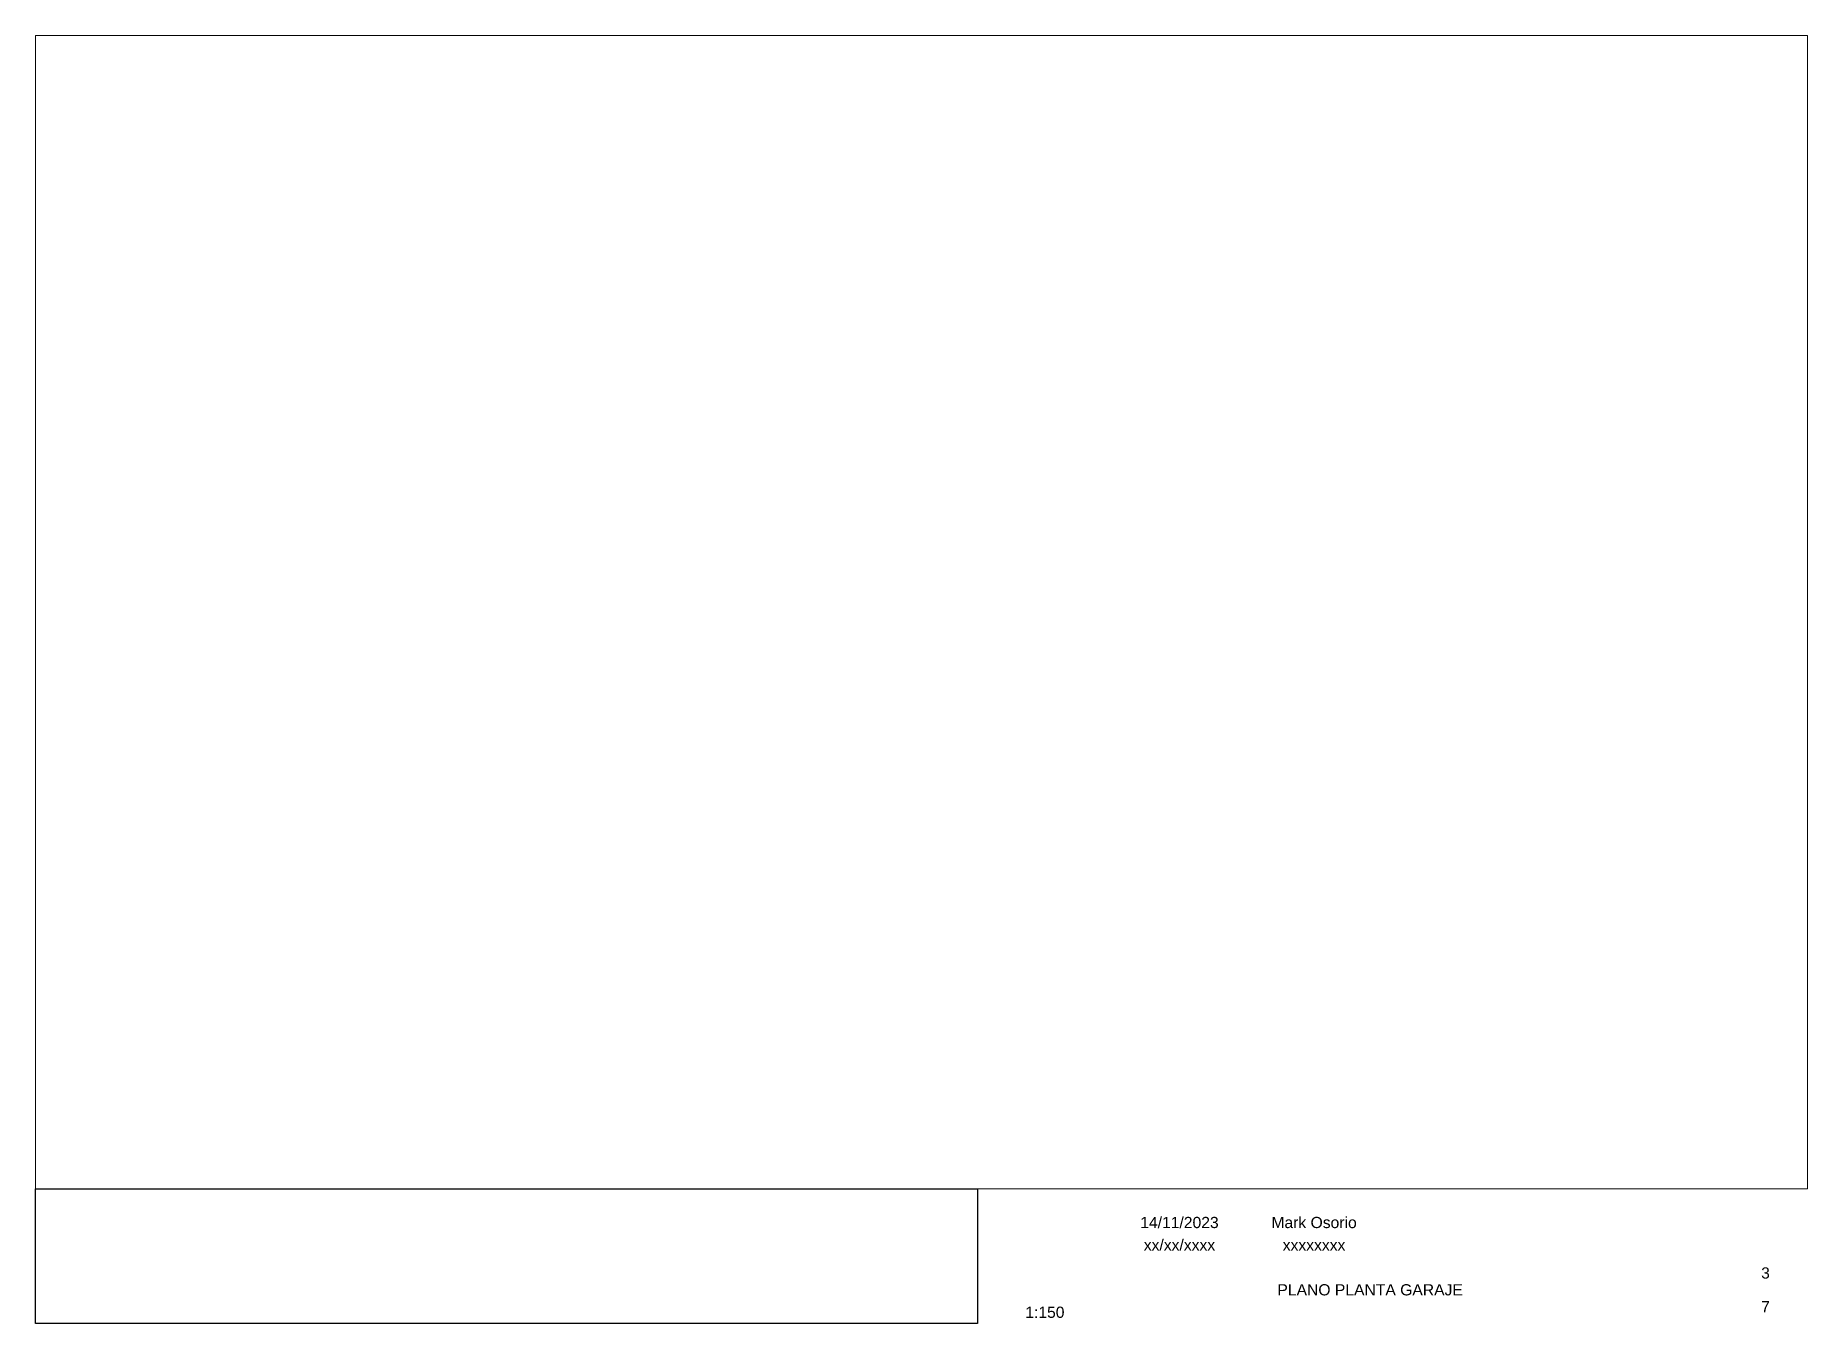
# Paper-space layout 'PLANO PLANTA GARAJE' of a CAD drawing. Header units: millimetres. Extents: x 20 to 415, y 5 to 292.
import ezdxf

# ---------------------------------------------------------------- set-up
doc = ezdxf.new("R2010")
doc.units = ezdxf.units.MM
doc.layers.add('caj_Texto_Editar', color=6, linetype='Continuous')
doc.layers.add('Localizacion', color=1, linetype='Continuous')
doc.styles.get("Standard").update_dxf_attribs({"font": 'arial.ttf'})

psp = doc.layouts.new('PLANO PLANTA GARAJE')

# ---------------------------------------------------------------- linework, layer by layer
at = {"layer": 'Localizacion'}
psp.add_lwpolyline([(20, 35), (230, 35), (230, 5), (20, 5), (20, 35)], close=True, dxfattribs=at)

# ---------------------------------------------------------------- texts
at = {"layer": 'caj_Texto_Editar', "char_height": 2.5}
for s, insert, width, attachment_point in [('\\pxqc;14/11/2023', (275, 27.5), 30, 5), ('\\pxqc;Mark Osorio', (305, 27.5), 30, 5), ('\\pxqc;xx/xx/xxxx', (275, 22.5), 30, 5), ('\\pxqc;xxxxxxxx', (305, 22.5), 30, 5), ('\\pxqc;3', (415, 16.25), 18.75, 6), ('\\pxqc;PLANO PLANTA GARAJE', (317.5, 12.5), 115, 5), ('\\pxqc;1:150', (245, 7.5), 30, 5), ('\\pxqc;7', (415, 8.75), 18.75, 6)]:
    psp.add_mtext(s, dxfattribs=dict(at, insert=insert, width=width, attachment_point=attachment_point))

# ---------------------------------------------------------------- viewports
at = {"layer": '0'}
psp.add_viewport(center=(217.5, 163.5), size=(395, 257), view_center_point=(1149771797.265373, 9826399424.413372), view_height=38550.0054379, dxfattribs=at)
at = {"layer": 'Localizacion'}
vp = psp.add_viewport(center=(125, 20), size=(210, 30), view_center_point=(1149780365.931075, 9826371367.431377), view_height=4828.75912862, status=3, dxfattribs=at)
vp.dxf.flags = 0x10000  # cut along an outline
vp.dxf.clipping_boundary_handle = psp.add_lwpolyline([(20, 35), (230, 35), (230, 5), (20, 5), (20, 35)], format="xyb", close=True, dxfattribs={"invisible": 1}).dxf.handle

doc.saveas('drawing.dxf')
